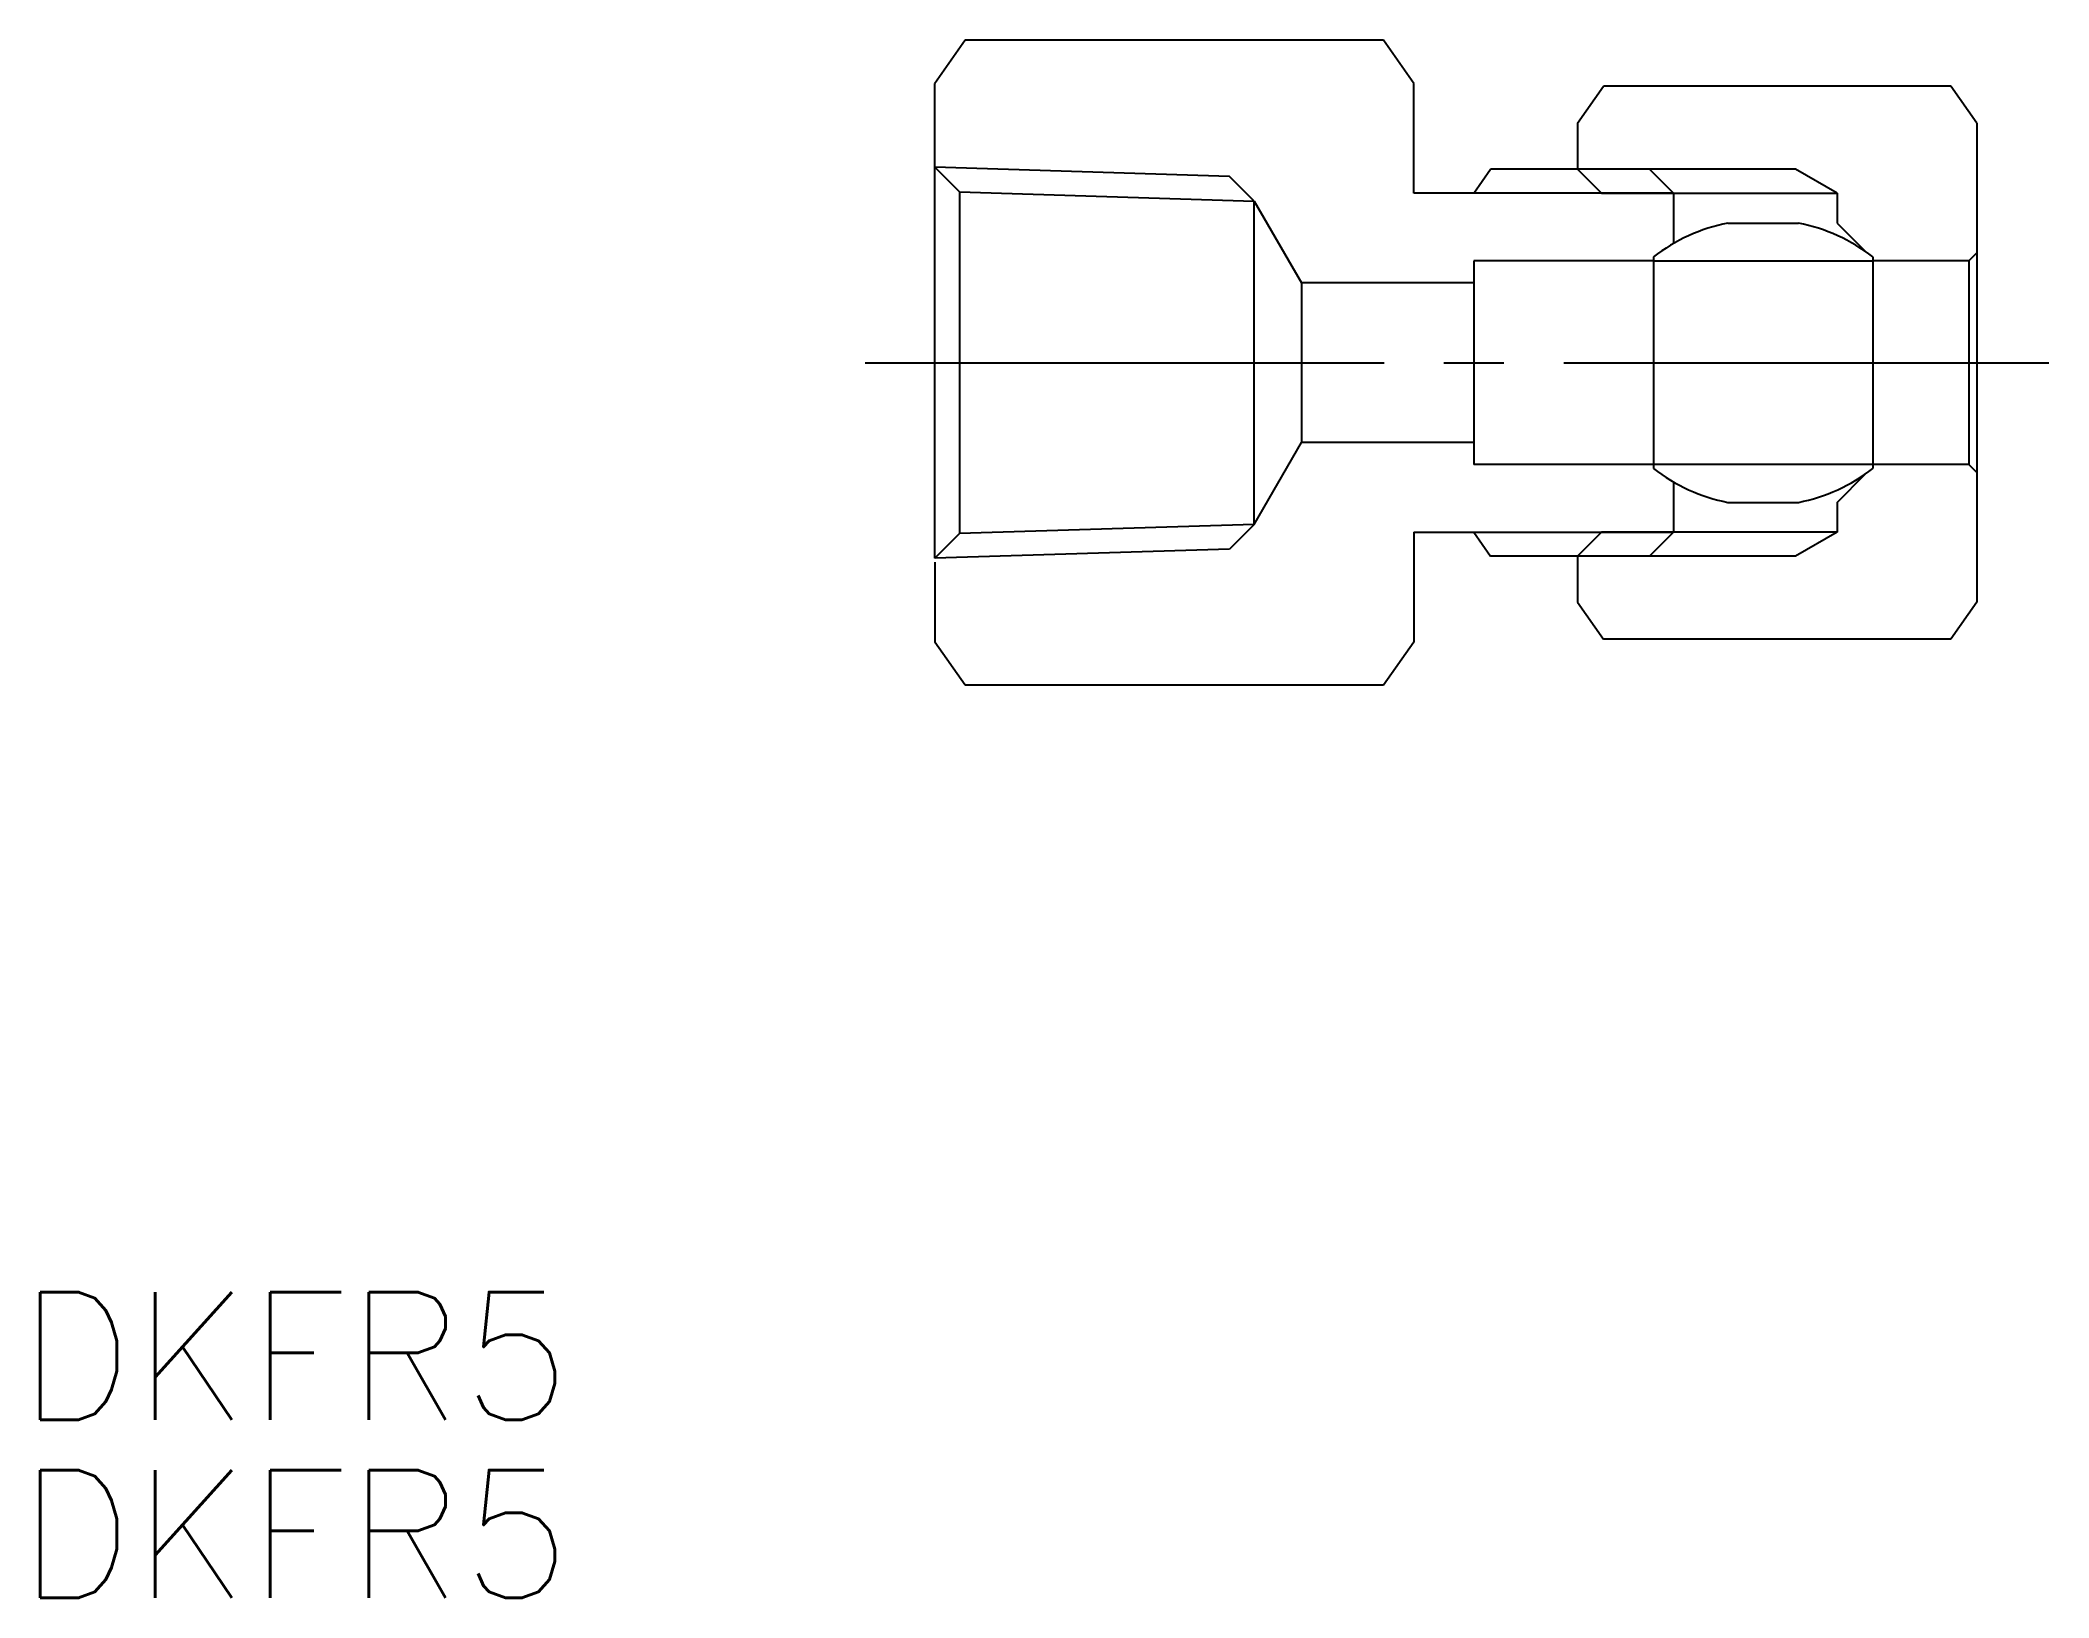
# Model space of a CAD drawing. Extents: x 91 to 141.3, y 143 to 182.
import ezdxf

# ---------------------------------------------------------------- set-up
doc = ezdxf.new("R2010")
doc.units = 0
doc.linetypes.add('CENTER', pattern=[17.5, 13, -1.5, 1.5, -1.5])
doc.layers.get('0').update_dxf_attribs({"linetype": 'CONTINUOUS'})
doc.layers.add('CENTER', color=1, linetype='CENTER')
doc.styles.get("Standard").update_dxf_attribs({"font": 'txt.shx', "bigfont": '@extfont2.shx'})

msp = doc.modelspace()

# ---------------------------------------------------------------- linework, layer by layer
at = {"color": 7, "linetype": 'CONTINUOUS'}
for p, q in [((114.155, 182.016), (113.397, 180.933)), ((124.639, 182.016), (114.155, 182.016)), ((125.397, 180.933), (124.639, 182.016)), ((113.397, 178.736), (113.397, 180.933)), ((125.397, 178.183), (125.397, 180.933)), ((129.497, 179.933), (130.147, 180.861)), ((138.847, 180.861), (130.147, 180.861)), ((139.497, 179.933), (138.847, 180.861)), ((129.497, 179.933), (129.497, 178.783)), ((139.497, 179.933), (139.497, 167.933)), ((113.397, 169.033), (113.397, 178.834)), ((120.778, 178.603), (113.397, 178.833)), ((113.397, 178.833), (114.016, 178.214)), ((126.897, 178.183), (127.317, 178.783)), ((131.297, 178.783), (127.317, 178.783)), ((134.958, 178.783), (129.497, 178.783)), ((129.497, 178.783), (130.097, 178.183)), ((131.897, 178.183), (131.297, 178.783)), ((135.997, 178.183), (134.958, 178.783)), ((121.397, 177.983), (120.778, 178.603)), ((131.897, 178.183), (125.397, 178.183)), ((130.097, 178.183), (135.997, 178.183)), ((131.897, 178.183), (131.897, 176.918)), ((135.997, 178.183), (135.997, 177.433)), ((121.397, 177.983), (122.58, 175.933)), ((133.261, 177.433), (135.033, 177.433)), ((135.997, 177.433), (136.71, 176.72)), ((139.297, 176.483), (139.497, 176.683)), ((126.897, 176.483), (126.897, 171.383)), ((131.397, 176.483), (126.897, 176.483)), ((131.397, 176.583), (131.397, 171.283)), ((131.397, 176.483), (136.897, 176.483)), ((136.897, 176.583), (136.897, 171.283)), ((139.297, 176.483), (136.897, 176.483)), ((139.297, 176.483), (139.297, 171.383)), ((126.897, 175.933), (122.58, 175.933)), ((122.58, 175.933), (122.58, 171.933)), ((121.397, 169.883), (122.58, 171.933)), ((126.897, 171.933), (122.58, 171.933)), ((131.397, 171.383), (126.897, 171.383)), ((136.897, 171.383), (131.397, 171.383)), ((135.997, 170.433), (136.71, 171.147)), ((139.297, 171.383), (136.897, 171.383)), ((139.297, 171.383), (139.497, 171.183)), ((131.897, 170.948), (131.897, 169.683)), ((133.261, 170.433), (135.033, 170.433)), ((135.997, 170.433), (135.997, 169.683)), ((113.397, 169.033), (114.016, 169.653)), ((121.397, 169.883), (120.778, 169.264)), ((125.397, 169.683), (125.397, 166.933)), ((125.397, 169.683), (131.897, 169.683)), ((126.897, 169.683), (127.317, 169.083)), ((129.497, 169.083), (130.097, 169.683)), ((135.997, 169.683), (130.097, 169.683)), ((131.897, 169.683), (131.297, 169.083)), ((135.997, 169.683), (134.958, 169.083)), ((120.778, 169.264), (113.397, 169.033)), ((131.297, 169.083), (127.317, 169.083)), ((134.958, 169.083), (129.497, 169.083)), ((129.497, 169.083), (129.497, 167.933)), ((113.397, 168.935), (113.397, 166.933)), ((129.497, 167.933), (130.147, 167.005)), ((139.497, 167.933), (138.847, 167.005)), ((114.155, 165.85), (113.397, 166.933)), ((125.397, 166.933), (124.639, 165.85)), ((138.847, 167.005), (130.147, 167.005)), ((124.639, 165.85), (114.155, 165.85))]:
    msp.add_line(p, q, dxfattribs=at)
at = {"color": 3, "linetype": 'CONTINUOUS'}
for p, q in [((114.016, 178.214), (114.016, 169.653)), ((114.016, 178.214), (121.397, 177.983)), ((121.397, 169.883), (121.397, 177.983)), ((121.397, 169.883), (114.016, 169.653))]:
    msp.add_line(p, q, dxfattribs=at)
at = {"color": 7, "linetype": 'CONTINUOUS'}
for centre, start, end in [((134.147, 173.021), 101.3528, 127.6699), ((134.147, 173.021), 52.3301, 78.6472), ((134.147, 174.845), 232.3301, 258.6472), ((134.147, 174.845), 281.3528, 307.6699)]:
    msp.add_arc(centre, 4.5, start, end, dxfattribs=at)
at = {"layer": 'CENTER', "color": 1, "linetype": 'CENTER'}
msp.add_line((111.652, 173.934), (141.302, 173.934), dxfattribs=at)

# ---------------------------------------------------------------- texts
at = {"color": 7, "linetype": 'CONTINUOUS'}
for p in [(90.44, 147.443), (90.44, 142.982)]:
    msp.add_text('DKFR5', height=3.2, dxfattribs=at).set_placement(p)

doc.saveas('drawing.dxf')
